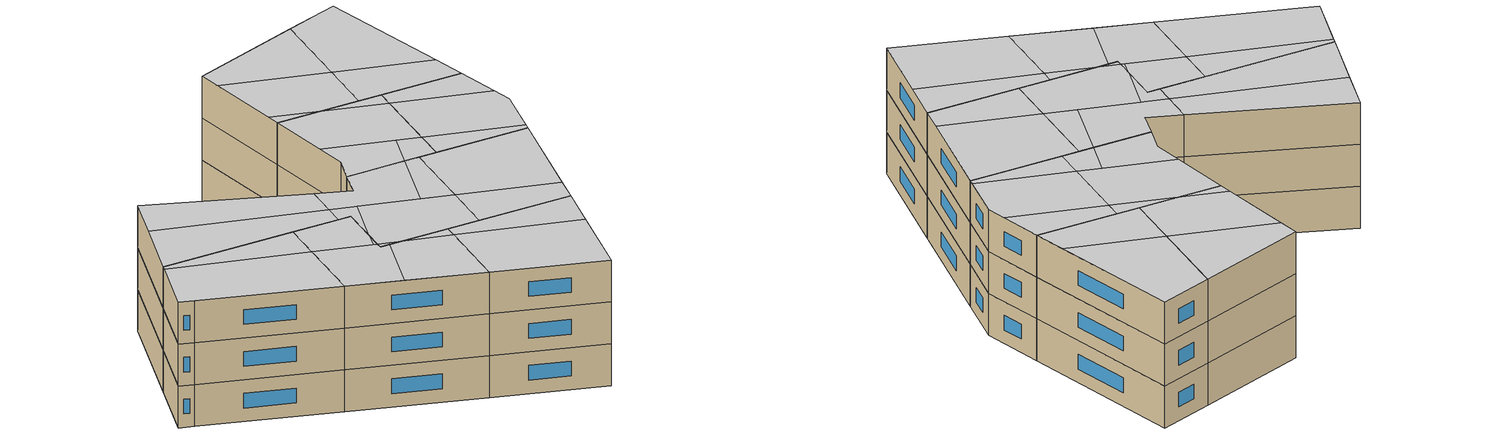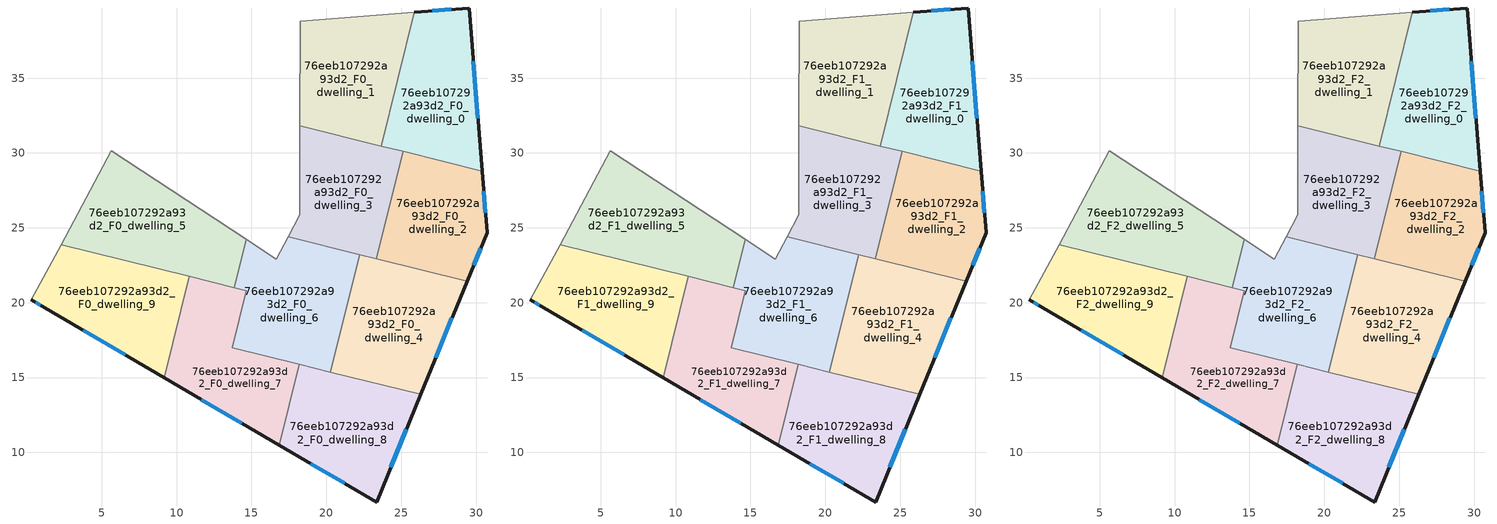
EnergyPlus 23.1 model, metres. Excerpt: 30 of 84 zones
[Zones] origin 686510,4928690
76eeb107292a93d2_F0_dwelling_0
 floor ground (EU_floor_Construction): 29.54,39.68 30.41,28.79 23.65,30.46 25.86,39.39 z0
 wall outside (EU_wall_Construction): 30.41,28.79 29.54,39.68 25.86,39.39 z0:3
 wall to 76eeb107292a93d2_F0_dwelling_1 (EU_wall_Construction): 25.86,39.39 23.65,30.46 z0:3
 wall to 76eeb107292a93d2_F0_dwelling_2 (EU_wall_Construction): 25.12,30.1 30.41,28.79 z0:3
 wall to 76eeb107292a93d2_F0_dwelling_3 (EU_wall_Construction): 23.65,30.46 25.12,30.1 z0:3
 window (EU_Window_Construction): 28.35,39.59 27.06,39.49 / 30.13,32.33 29.82,36.14 z0.98:2.02
76eeb107292a93d2_F0_dwelling_1
 floor ground (EU_floor_Construction): 25.86,39.39 23.65,30.46 18.24,31.8 18.26,38.79 z0
 wall adiabatic (EU_wall_Construction): 25.86,39.39 18.26,38.79 18.24,31.8 z0:3
 wall to 76eeb107292a93d2_F0_dwelling_3 (EU_wall_Construction): 18.24,31.8 23.65,30.46 z0:3
76eeb107292a93d2_F0_dwelling_2
 floor ground (EU_floor_Construction): 30.41,28.79 30.73,24.68 29.4,21.44 23.35,22.94 25.12,30.1 z0
 wall outside (EU_wall_Construction): 29.4,21.44 30.73,24.68 30.41,28.79 z0:3
 wall to 76eeb107292a93d2_F0_dwelling_3 (EU_wall_Construction): 25.12,30.1 23.35,22.94 z0:3
 wall to 76eeb107292a93d2_F0_dwelling_4 (EU_wall_Construction): 23.35,22.94 29.4,21.44 z0:3
 window (EU_Window_Construction): 30.63,26.02 30.51,27.46 / 29.83,22.49 30.3,23.63 z0.98:2.02
76eeb107292a93d2_F0_dwelling_3
 floor ground (EU_floor_Construction): 25.12,30.1 23.35,22.94 17.44,24.4 18.22,25.88 18.24,31.8 z0
 wall adiabatic (EU_wall_Construction): 18.24,31.8 18.22,25.88 17.44,24.4 z0:3
 wall to 76eeb107292a93d2_F0_dwelling_6 (EU_wall_Construction): 17.44,24.4 22.22,23.22 z0:3
 wall to 76eeb107292a93d2_F0_dwelling_4 (EU_wall_Construction): 22.22,23.22 23.35,22.94 z0:3
76eeb107292a93d2_F0_dwelling_4
 floor ground (EU_floor_Construction): 29.4,21.44 26.3,13.87 20.27,15.36 22.22,23.22 z0
 wall outside (EU_wall_Construction): 26.3,13.87 29.4,21.44 z0:3
 wall to 76eeb107292a93d2_F0_dwelling_6 (EU_wall_Construction): 22.22,23.22 20.27,15.36 z0:3
 wall to 76eeb107292a93d2_F0_dwelling_8 (EU_wall_Construction): 20.27,15.36 26.3,13.87 z0:3
 window (EU_Window_Construction): 27.31,16.33 28.39,18.98 z0.98:2.02
76eeb107292a93d2_F0_dwelling_5
 floor ground (EU_floor_Construction): 14.64,24.24 13.84,21.01 2.28,23.87 5.64,30.14 z0
 wall adiabatic (EU_wall_Construction): 14.64,24.24 5.64,30.14 2.28,23.87 z0:3
 wall to 76eeb107292a93d2_F0_dwelling_6 (EU_wall_Construction): 13.84,21.01 14.64,24.24 z0:3
 wall to 76eeb107292a93d2_F0_dwelling_9 (EU_wall_Construction): 2.28,23.87 10.83,21.75 z0:3
 wall to 76eeb107292a93d2_F0_dwelling_7 (EU_wall_Construction): 10.83,21.75 13.84,21.01 z0:3
76eeb107292a93d2_F0_dwelling_6
 floor ground (EU_floor_Construction): 22.22,23.22 20.27,15.36 13.71,16.99 14.66,20.8 13.84,21.01 14.64,24.24 16.66,22.92 17.44,24.4 z0
 wall to 76eeb107292a93d2_F0_dwelling_7 (EU_wall_Construction): 13.84,21.01 14.66,20.8 13.71,16.99 18.18,15.88 z0:3
 wall adiabatic (EU_wall_Construction): 17.44,24.4 16.66,22.92 14.64,24.24 z0:3
 wall to 76eeb107292a93d2_F0_dwelling_8 (EU_wall_Construction): 18.18,15.88 20.27,15.36 z0:3
76eeb107292a93d2_F0_dwelling_7
 floor ground (EU_floor_Construction): 14.66,20.8 13.71,16.99 18.18,15.88 16.85,10.49 9.16,14.99 10.83,21.75 z0
 wall outside (EU_wall_Construction): 9.16,14.99 16.85,10.49 z0:3
 wall to 76eeb107292a93d2_F0_dwelling_8 (EU_wall_Construction): 16.85,10.49 18.18,15.88 z0:3
 wall to 76eeb107292a93d2_F0_dwelling_9 (EU_wall_Construction): 10.83,21.75 9.16,14.99 z0:3
 window (EU_Window_Construction): 11.66,13.53 14.35,11.96 z0.98:2.02
76eeb107292a93d2_F0_dwelling_8
 floor ground (EU_floor_Construction): 26.3,13.87 23.35,6.69 16.85,10.49 18.18,15.88 z0
 wall outside (EU_wall_Construction): 16.85,10.49 23.35,6.69 26.3,13.87 z0:3
 window (EU_Window_Construction): 18.96,9.25 21.24,7.92 / 24.31,9.02 25.34,11.53 z0.98:2.02
76eeb107292a93d2_F0_dwelling_9
 floor ground (EU_floor_Construction): 10.83,21.75 9.16,14.99 1.17,19.67 0.3,20.19 2.28,23.87 z0
 wall outside (EU_wall_Construction): 0.3,20.19 1.17,19.67 9.16,14.99 z0:3
 wall adiabatic (EU_wall_Construction): 2.28,23.87 0.3,20.19 z0:3
 window (EU_Window_Construction): 3.77,18.15 6.56,16.51 / 0.59,20.02 0.89,19.84 z0.98:2.02
76eeb107292a93d2_F1_dwelling_0
 floor to 76eeb107292a93d2_F0_dwelling_0 (EU_floor_Construction): 29.54,39.68 30.41,28.79 23.65,30.46 25.86,39.39 z3
 wall outside (EU_wall_Construction): 30.41,28.79 29.54,39.68 25.86,39.39 z3:6
 wall to 76eeb107292a93d2_F1_dwelling_1 (EU_wall_Construction): 25.86,39.39 23.65,30.46 z3:6
 wall to 76eeb107292a93d2_F1_dwelling_2 (EU_wall_Construction): 25.12,30.1 30.41,28.79 z3:6
 wall to 76eeb107292a93d2_F1_dwelling_3 (EU_wall_Construction): 23.65,30.46 25.12,30.1 z3:6
 window (EU_Window_Construction): 28.35,39.59 27.06,39.49 / 30.13,32.33 29.82,36.14 z3.98:5.02
76eeb107292a93d2_F1_dwelling_1
 floor to 76eeb107292a93d2_F0_dwelling_1 (EU_floor_Construction): 25.86,39.39 23.65,30.46 18.24,31.8 18.26,38.79 z3
 wall adiabatic (EU_wall_Construction): 25.86,39.39 18.26,38.79 18.24,31.8 z3:6
 wall to 76eeb107292a93d2_F1_dwelling_3 (EU_wall_Construction): 18.24,31.8 23.65,30.46 z3:6
76eeb107292a93d2_F1_dwelling_2
 floor to 76eeb107292a93d2_F0_dwelling_2 (EU_floor_Construction): 30.41,28.79 30.73,24.68 29.4,21.44 23.35,22.94 25.12,30.1 z3
 wall outside (EU_wall_Construction): 29.4,21.44 30.73,24.68 30.41,28.79 z3:6
 wall to 76eeb107292a93d2_F1_dwelling_3 (EU_wall_Construction): 25.12,30.1 23.35,22.94 z3:6
 wall to 76eeb107292a93d2_F1_dwelling_4 (EU_wall_Construction): 23.35,22.94 29.4,21.44 z3:6
 window (EU_Window_Construction): 30.63,26.02 30.51,27.46 / 29.83,22.49 30.3,23.63 z3.98:5.02
76eeb107292a93d2_F1_dwelling_3
 floor to 76eeb107292a93d2_F0_dwelling_3 (EU_floor_Construction): 25.12,30.1 23.35,22.94 17.44,24.4 18.22,25.88 18.24,31.8 z3
 wall adiabatic (EU_wall_Construction): 18.24,31.8 18.22,25.88 17.44,24.4 z3:6
 wall to 76eeb107292a93d2_F1_dwelling_6 (EU_wall_Construction): 17.44,24.4 22.22,23.22 z3:6
 wall to 76eeb107292a93d2_F1_dwelling_4 (EU_wall_Construction): 22.22,23.22 23.35,22.94 z3:6
76eeb107292a93d2_F1_dwelling_4
 floor to 76eeb107292a93d2_F0_dwelling_4 (EU_floor_Construction): 29.4,21.44 26.3,13.87 20.27,15.36 22.22,23.22 z3
 wall outside (EU_wall_Construction): 26.3,13.87 29.4,21.44 z3:6
 wall to 76eeb107292a93d2_F1_dwelling_6 (EU_wall_Construction): 22.22,23.22 20.27,15.36 z3:6
 wall to 76eeb107292a93d2_F1_dwelling_8 (EU_wall_Construction): 20.27,15.36 26.3,13.87 z3:6
 window (EU_Window_Construction): 27.31,16.33 28.39,18.98 z3.98:5.02
76eeb107292a93d2_F1_dwelling_5
 floor to 76eeb107292a93d2_F0_dwelling_5 (EU_floor_Construction): 14.64,24.24 13.84,21.01 2.28,23.87 5.64,30.14 z3
 wall adiabatic (EU_wall_Construction): 14.64,24.24 5.64,30.14 2.28,23.87 z3:6
 wall to 76eeb107292a93d2_F1_dwelling_6 (EU_wall_Construction): 13.84,21.01 14.64,24.24 z3:6
 wall to 76eeb107292a93d2_F1_dwelling_9 (EU_wall_Construction): 2.28,23.87 10.83,21.75 z3:6
 wall to 76eeb107292a93d2_F1_dwelling_7 (EU_wall_Construction): 10.83,21.75 13.84,21.01 z3:6
76eeb107292a93d2_F1_dwelling_6
 floor to 76eeb107292a93d2_F0_dwelling_6 (EU_floor_Construction): 22.22,23.22 20.27,15.36 13.71,16.99 14.66,20.8 13.84,21.01 14.64,24.24 16.66,22.92 17.44,24.4 z3
 wall to 76eeb107292a93d2_F1_dwelling_7 (EU_wall_Construction): 13.84,21.01 14.66,20.8 13.71,16.99 18.18,15.88 z3:6
 wall adiabatic (EU_wall_Construction): 17.44,24.4 16.66,22.92 14.64,24.24 z3:6
 wall to 76eeb107292a93d2_F1_dwelling_8 (EU_wall_Construction): 18.18,15.88 20.27,15.36 z3:6
76eeb107292a93d2_F1_dwelling_7
 floor to 76eeb107292a93d2_F0_dwelling_7 (EU_floor_Construction): 14.66,20.8 13.71,16.99 18.18,15.88 16.85,10.49 9.16,14.99 10.83,21.75 z3
 wall outside (EU_wall_Construction): 9.16,14.99 16.85,10.49 z3:6
 wall to 76eeb107292a93d2_F1_dwelling_8 (EU_wall_Construction): 16.85,10.49 18.18,15.88 z3:6
 wall to 76eeb107292a93d2_F1_dwelling_9 (EU_wall_Construction): 10.83,21.75 9.16,14.99 z3:6
 window (EU_Window_Construction): 11.66,13.53 14.35,11.96 z3.98:5.02
76eeb107292a93d2_F1_dwelling_8
 floor to 76eeb107292a93d2_F0_dwelling_8 (EU_floor_Construction): 26.3,13.87 23.35,6.69 16.85,10.49 18.18,15.88 z3
 wall outside (EU_wall_Construction): 16.85,10.49 23.35,6.69 26.3,13.87 z3:6
 window (EU_Window_Construction): 18.96,9.25 21.24,7.92 / 24.31,9.02 25.34,11.53 z3.98:5.02
76eeb107292a93d2_F1_dwelling_9
 floor to 76eeb107292a93d2_F0_dwelling_9 (EU_floor_Construction): 10.83,21.75 9.16,14.99 1.17,19.67 0.3,20.19 2.28,23.87 z3
 wall outside (EU_wall_Construction): 0.3,20.19 1.17,19.67 9.16,14.99 z3:6
 wall adiabatic (EU_wall_Construction): 2.28,23.87 0.3,20.19 z3:6
 window (EU_Window_Construction): 3.77,18.15 6.56,16.51 / 0.59,20.02 0.89,19.84 z3.98:5.02
76eeb107292a93d2_F2_dwelling_0
 floor to 76eeb107292a93d2_F1_dwelling_0 (EU_floor_Construction): 29.54,39.68 30.41,28.79 23.65,30.46 25.86,39.39 z6
 wall outside (EU_wall_Construction): 30.41,28.79 29.54,39.68 25.86,39.39 z6:9
 wall to 76eeb107292a93d2_F2_dwelling_1 (EU_wall_Construction): 25.86,39.39 23.65,30.46 z6:9
 wall to 76eeb107292a93d2_F2_dwelling_2 (EU_wall_Construction): 25.12,30.1 30.41,28.79 z6:9
 wall to 76eeb107292a93d2_F2_dwelling_3 (EU_wall_Construction): 23.65,30.46 25.12,30.1 z6:9
 window (EU_Window_Construction): 28.35,39.59 27.06,39.49 / 30.13,32.33 29.82,36.14 z6.98:8.02
 ceiling to 76eeb107292a93d2_F3_dwelling_0 (EU_floor_Construction): 30.23,30.96 29.54,39.68 25.86,39.39 24.53,34.02 z9
 ceiling to 76eeb107292a93d2_F3_dwelling_1 (EU_floor_Construction): 30.41,28.79 30.23,30.96 24.53,34.02 23.65,30.46 z9
76eeb107292a93d2_F2_dwelling_1
 floor to 76eeb107292a93d2_F1_dwelling_1 (EU_floor_Construction): 25.86,39.39 23.65,30.46 18.24,31.8 18.26,38.79 z6
 wall adiabatic (EU_wall_Construction): 25.86,39.39 18.26,38.79 18.24,31.8 z6:9
 wall to 76eeb107292a93d2_F2_dwelling_3 (EU_wall_Construction): 18.24,31.8 23.65,30.46 z6:9
 ceiling to 76eeb107292a93d2_F3_dwelling_1 (EU_floor_Construction): 23.65,30.46 24.53,34.02 18.26,37.38 18.24,32.63 21.11,31.09 z9
 ceiling to 76eeb107292a93d2_F3_dwelling_0 (EU_floor_Construction): 24.53,34.02 25.86,39.39 18.26,38.79 18.26,37.38 z9
 ceiling adiabatic (EU_roof_Construction): 21.11,31.09 18.24,32.63 18.24,31.8 z9
76eeb107292a93d2_F2_dwelling_2
 floor to 76eeb107292a93d2_F1_dwelling_2 (EU_floor_Construction): 30.41,28.79 30.73,24.68 29.4,21.44 23.35,22.94 25.12,30.1 z6
 wall outside (EU_wall_Construction): 29.4,21.44 30.73,24.68 30.41,28.79 z6:9
 wall to 76eeb107292a93d2_F2_dwelling_3 (EU_wall_Construction): 25.12,30.1 23.35,22.94 z6:9
 wall to 76eeb107292a93d2_F2_dwelling_4 (EU_wall_Construction): 23.35,22.94 29.4,21.44 z6:9
 window (EU_Window_Construction): 30.63,26.02 30.51,27.46 / 29.83,22.49 30.3,23.63 z6.98:8.02
 ceiling adiabatic (EU_roof_Construction): 29.53,21.76 30.73,24.68 30.63,25.99 24.87,29.08 23.82,24.83 z9
 ceiling to 76eeb107292a93d2_F3_dwelling_3 (EU_floor_Construction): 29.4,21.44 29.53,21.76 23.82,24.83 23.35,22.94 z9
 ceiling to 76eeb107292a93d2_F3_dwelling_1 (EU_floor_Construction): 30.63,25.99 30.41,28.79 25.12,30.1 24.87,29.08 z9
76eeb107292a93d2_F2_dwelling_3
 floor to 76eeb107292a93d2_F1_dwelling_3 (EU_floor_Construction): 25.12,30.1 23.35,22.94 17.44,24.4 18.22,25.88 18.24,31.8 z6
 wall adiabatic (EU_wall_Construction): 18.24,31.8 18.22,25.88 17.44,24.4 z6:9
 wall to 76eeb107292a93d2_F2_dwelling_6 (EU_wall_Construction): 17.44,24.4 22.22,23.22 z6:9
 wall to 76eeb107292a93d2_F2_dwelling_4 (EU_wall_Construction): 22.22,23.22 23.35,22.94 z6:9
 ceiling to 76eeb107292a93d2_F3_dwelling_4 (EU_floor_Construction): 21.25,23.46 22.4,25.59 18.22,27.83 18.22,25.88 17.44,24.4 z9
 ceiling to 76eeb107292a93d2_F3_dwelling_3 (EU_floor_Construction): 23.35,22.94 23.82,24.83 22.4,25.59 21.25,23.46 z9
 ceiling to 76eeb107292a93d2_F3_dwelling_1 (EU_floor_Construction): 24.87,29.08 25.12,30.1 21.11,31.09 z9
 ceiling to 76eeb107292a93d2_F3_dwelling_2 (EU_floor_Construction): 23.82,24.83 24.87,29.08 21.11,31.09 18.24,31.8 18.22,27.83 z9
76eeb107292a93d2_F2_dwelling_4
 floor to 76eeb107292a93d2_F1_dwelling_4 (EU_floor_Construction): 29.4,21.44 26.3,13.87 20.27,15.36 22.22,23.22 z6
 wall outside (EU_wall_Construction): 26.3,13.87 29.4,21.44 z6:9
 wall to 76eeb107292a93d2_F2_dwelling_6 (EU_wall_Construction): 22.22,23.22 20.27,15.36 z6:9
 wall to 76eeb107292a93d2_F2_dwelling_8 (EU_wall_Construction): 20.27,15.36 26.3,13.87 z6:9
 window (EU_Window_Construction): 27.31,16.33 28.39,18.98 z6.98:8.02
 ceiling to 76eeb107292a93d2_F3_dwelling_3 (EU_floor_Construction): 26.92,15.39 29.4,21.44 22.22,23.22 21.06,18.53 z9
 ceiling to 76eeb107292a93d2_F3_dwelling_5 (EU_floor_Construction): 26.3,13.87 26.92,15.39 21.06,18.53 20.27,15.36 z9
76eeb107292a93d2_F2_dwelling_5
 floor to 76eeb107292a93d2_F1_dwelling_5 (EU_floor_Construction): 14.64,24.24 13.84,21.01 2.28,23.87 5.64,30.14 z6
 wall adiabatic (EU_wall_Construction): 14.64,24.24 5.64,30.14 2.28,23.87 z6:9
 wall to 76eeb107292a93d2_F2_dwelling_6 (EU_wall_Construction): 13.84,21.01 14.64,24.24 z6:9
 wall to 76eeb107292a93d2_F2_dwelling_9 (EU_wall_Construction): 2.28,23.87 10.83,21.75 z6:9
 wall to 76eeb107292a93d2_F2_dwelling_7 (EU_wall_Construction): 10.83,21.75 13.84,21.01 z6:9
 ceiling to 76eeb107292a93d2_F3_dwelling_6 (EU_floor_Construction): 13.84,21.01 14.15,22.24 4.25,27.54 2.28,23.87 z9
 ceiling to 76eeb107292a93d2_F3_dwelling_4 (EU_floor_Construction): 14.15,22.24 14.64,24.24 5.64,30.14 4.25,27.54 z9
76eeb107292a93d2_F2_dwelling_6
 floor to 76eeb107292a93d2_F1_dwelling_6 (EU_floor_Construction): 22.22,23.22 20.27,15.36 13.71,16.99 14.66,20.8 13.84,21.01 14.64,24.24 16.66,22.92 17.44,24.4 z6
 wall to 76eeb107292a93d2_F2_dwelling_7 (EU_wall_Construction): 13.84,21.01 14.66,20.8 13.71,16.99 18.18,15.88 z6:9
 wall adiabatic (EU_wall_Construction): 17.44,24.4 16.66,22.92 14.64,24.24 z6:9
 wall to 76eeb107292a93d2_F2_dwelling_8 (EU_wall_Construction): 18.18,15.88 20.27,15.36 z6:9
 ceiling to 76eeb107292a93d2_F3_dwelling_5 (EU_floor_Construction): 20.27,15.36 21.06,18.53 15.69,21.41 14.06,18.37 13.8,17.35 15.15,16.63 z9
 ceiling to 76eeb107292a93d2_F3_dwelling_8 (EU_floor_Construction): 14.34,16.83 14.44,17.01 13.81,17.35 13.71,16.99 z9
 ceiling to 76eeb107292a93d2_F3_dwelling_7 (EU_floor_Construction): 15.15,16.63 14.44,17.01 14.34,16.83 z9
 ceiling to 76eeb107292a93d2_F3_dwelling_4 (EU_floor_Construction): 19.16,19.55 21.25,23.46 17.44,24.4 16.66,22.92 14.64,24.24 14.15,22.24 z9
 ceiling to 76eeb107292a93d2_F3_dwelling_3 (EU_floor_Construction): 21.06,18.53 22.22,23.22 21.25,23.46 19.16,19.55 z9
 ceiling to 76eeb107292a93d2_F3_dwelling_6 (EU_floor_Construction): 14.06,18.37 15.69,21.41 14.15,22.24 13.84,21.01 14.66,20.8 z9
76eeb107292a93d2_F2_dwelling_7
 floor to 76eeb107292a93d2_F1_dwelling_7 (EU_floor_Construction): 14.66,20.8 13.71,16.99 18.18,15.88 16.85,10.49 9.16,14.99 10.83,21.75 z6
 wall outside (EU_wall_Construction): 9.16,14.99 16.85,10.49 z6:9
 wall to 76eeb107292a93d2_F2_dwelling_8 (EU_wall_Construction): 16.85,10.49 18.18,15.88 z6:9
 wall to 76eeb107292a93d2_F2_dwelling_9 (EU_wall_Construction): 10.83,21.75 9.16,14.99 z6:9
 window (EU_Window_Construction): 11.66,13.53 14.35,11.96 z6.98:8.02
 ceiling to 76eeb107292a93d2_F3_dwelling_7 (EU_floor_Construction): 16.85,10.49 17.99,15.11 15.15,16.63 14.34,16.83 12.36,13.12 z9
 ceiling to 76eeb107292a93d2_F3_dwelling_8 (EU_floor_Construction): 12.36,13.12 14.34,16.83 13.71,16.99 13.8,17.35 10.22,19.28 9.16,14.99 z9
 ceiling to 76eeb107292a93d2_F3_dwelling_5 (EU_floor_Construction): 17.99,15.11 18.18,15.88 15.15,16.63 z9; 13.8,17.35 14.06,18.37 13.58,17.47 z9
 ceiling to 76eeb107292a93d2_F3_dwelling_6 (EU_floor_Construction): 14.06,18.37 14.66,20.8 10.83,21.75 10.22,19.28 13.58,17.47 z9
76eeb107292a93d2_F2_dwelling_8
 floor to 76eeb107292a93d2_F1_dwelling_8 (EU_floor_Construction): 26.3,13.87 23.35,6.69 16.85,10.49 18.18,15.88 z6
 wall outside (EU_wall_Construction): 16.85,10.49 23.35,6.69 26.3,13.87 z6:9
 window (EU_Window_Construction): 18.96,9.25 21.24,7.92 / 24.31,9.02 25.34,11.53 z6.98:8.02
 ceiling to 76eeb107292a93d2_F3_dwelling_7 (EU_floor_Construction): 23.35,6.69 25.22,11.23 17.99,15.11 16.85,10.49 z9
 ceiling to 76eeb107292a93d2_F3_dwelling_5 (EU_floor_Construction): 25.22,11.23 26.3,13.87 18.18,15.88 17.99,15.11 z9
76eeb107292a93d2_F2_dwelling_9
 floor to 76eeb107292a93d2_F1_dwelling_9 (EU_floor_Construction): 10.83,21.75 9.16,14.99 1.17,19.67 0.3,20.19 2.28,23.87 z6
 wall outside (EU_wall_Construction): 0.3,20.19 1.17,19.67 9.16,14.99 z6:9
 wall adiabatic (EU_wall_Construction): 2.28,23.87 0.3,20.19 z6:9
 window (EU_Window_Construction): 3.77,18.15 6.56,16.51 / 0.59,20.02 0.89,19.84 z6.98:8.02
 ceiling to 76eeb107292a93d2_F3_dwelling_8 (EU_floor_Construction): 9.16,14.99 10.22,19.28 2.14,23.61 0.3,20.19 1.17,19.67 z9
 ceiling to 76eeb107292a93d2_F3_dwelling_6 (EU_floor_Construction): 10.22,19.28 10.83,21.75 2.28,23.87 2.14,23.61 z9
[Building]
EU S2 Campaign: North Axis=0; Terrain=City; Solar Distribution=FullExterior
[Site:Location]
Bologna: Latitude=44.5; Longitude=11.25; Time Zone=1; Elevation=37
[SizingPeriod:WeatherFileDays]
AnnualSizingPeriod: Begin Month=1; Begin Day of Month=1; End Month=12; End Day of Month=31; Day of Week for Start Day=Monday; Use Weather File Daylight Saving Period=No; Use Weather File Rain and Snow Indicators=No
[MATERIAL]
EU_InternalMass_Material: Roughness=MediumRough; Thickness=0.1; Conductivity=1; Density=1800; Specific Heat=900; Thermal Absorptance=0.9; Solar Absorptance=0.7; Visible Absorptance=0.7
[MATERIAL:NOMASS] Roughness=MediumRough; Thermal Absorptance=0.9; Solar Absorptance=0.7; Visible Absorptance=0.7
Name | Thermal Resistance
EU_wall_NoMass | 0.905828
EU_roof_NoMass | 0.37593
EU_floor_NoMass | 0.67114
[WINDOWMATERIAL:SIMPLEGLAZINGSYSTEM]
EU_Window_SimpleGlazing: UFactor=4.52486; Solar Heat Gain Coefficient=0.85; Visible Transmittance=0.85
[CONSTRUCTION]
EU_wall_Construction: EU_wall_NoMass
EU_roof_Construction: EU_roof_NoMass
EU_floor_Construction: EU_floor_NoMass
EU_Window_Construction: EU_Window_SimpleGlazing
EU_InternalMass_Construction: EU_InternalMass_Material
[ZONE] Type=1; Multiplier=1; Ceiling Height=autocalculate; Floor Area=autocalculate; Part of Total Floor Area=Yes
Name | Volume
76eeb107292a93d2_F0_dwelling_0; 76eeb107292a93d2_F1_dwelling_0; 76eeb107292a93d2_F2_dwelling_0 | 156.494
76eeb107292a93d2_F0_dwelling_1; 76eeb107292a93d2_F1_dwelling_1; 76eeb107292a93d2_F2_dwelling_1 | 156.492
76eeb107292a93d2_F0_dwelling_2; 76eeb107292a93d2_F1_dwelling_2; 76eeb107292a93d2_F2_dwelling_2 | 139.04
76eeb107292a93d2_F0_dwelling_3; 76eeb107292a93d2_F1_dwelling_3; 76eeb107292a93d2_F2_dwelling_3 | 139.063
76eeb107292a93d2_F0_dwelling_4; 76eeb107292a93d2_F1_dwelling_4; 76eeb107292a93d2_F2_dwelling_4 | 165.219
76eeb107292a93d2_F0_dwelling_5; 76eeb107292a93d2_F1_dwelling_5; 76eeb107292a93d2_F2_dwelling_5 | 173.966
76eeb107292a93d2_F0_dwelling_6; 76eeb107292a93d2_F1_dwelling_6; 76eeb107292a93d2_F2_dwelling_6 | 165.215
76eeb107292a93d2_F0_dwelling_7; 76eeb107292a93d2_F1_dwelling_7; 76eeb107292a93d2_F2_dwelling_7 | 156.5
76eeb107292a93d2_F0_dwelling_8; 76eeb107292a93d2_F1_dwelling_8; 76eeb107292a93d2_F2_dwelling_8 | 156.497
76eeb107292a93d2_F0_dwelling_9; 76eeb107292a93d2_F1_dwelling_9; 76eeb107292a93d2_F2_dwelling_9 | 156.482
[INTERNALMASS] Construction=EU_InternalMass_Construction
Name | Zone or ZoneList | Surface Area
76eeb107292a93d2_F0_dwelling_0_EU_InternalMass | 76eeb107292a93d2_F0_dwelling_0 | 52.1651
76eeb107292a93d2_F0_dwelling_1_EU_InternalMass | 76eeb107292a93d2_F0_dwelling_1 | 52.165
76eeb107292a93d2_F0_dwelling_2_EU_InternalMass | 76eeb107292a93d2_F0_dwelling_2 | 46.3468
76eeb107292a93d2_F0_dwelling_3_EU_InternalMass | 76eeb107292a93d2_F0_dwelling_3 | 46.3551
76eeb107292a93d2_F0_dwelling_4_EU_InternalMass | 76eeb107292a93d2_F0_dwelling_4 | 55.073
76eeb107292a93d2_F0_dwelling_5_EU_InternalMass | 76eeb107292a93d2_F0_dwelling_5 | 57.9851
76eeb107292a93d2_F0_dwelling_6_EU_InternalMass | 76eeb107292a93d2_F0_dwelling_6 | 55.0718
76eeb107292a93d2_F0_dwelling_7_EU_InternalMass | 76eeb107292a93d2_F0_dwelling_7 | 52.1673
76eeb107292a93d2_F0_dwelling_8_EU_InternalMass | 76eeb107292a93d2_F0_dwelling_8 | 52.1657
76eeb107292a93d2_F0_dwelling_9_EU_InternalMass | 76eeb107292a93d2_F0_dwelling_9 | 52.1594
76eeb107292a93d2_F1_dwelling_0_EU_InternalMass | 76eeb107292a93d2_F1_dwelling_0 | 52.1651
76eeb107292a93d2_F1_dwelling_1_EU_InternalMass | 76eeb107292a93d2_F1_dwelling_1 | 52.165
76eeb107292a93d2_F1_dwelling_2_EU_InternalMass | 76eeb107292a93d2_F1_dwelling_2 | 46.3468
76eeb107292a93d2_F1_dwelling_3_EU_InternalMass | 76eeb107292a93d2_F1_dwelling_3 | 46.3551
76eeb107292a93d2_F1_dwelling_4_EU_InternalMass | 76eeb107292a93d2_F1_dwelling_4 | 55.073
76eeb107292a93d2_F1_dwelling_5_EU_InternalMass | 76eeb107292a93d2_F1_dwelling_5 | 57.9851
76eeb107292a93d2_F1_dwelling_6_EU_InternalMass | 76eeb107292a93d2_F1_dwelling_6 | 55.0718
76eeb107292a93d2_F1_dwelling_7_EU_InternalMass | 76eeb107292a93d2_F1_dwelling_7 | 52.1673
76eeb107292a93d2_F1_dwelling_8_EU_InternalMass | 76eeb107292a93d2_F1_dwelling_8 | 52.1657
76eeb107292a93d2_F1_dwelling_9_EU_InternalMass | 76eeb107292a93d2_F1_dwelling_9 | 52.1594
76eeb107292a93d2_F2_dwelling_0_EU_InternalMass | 76eeb107292a93d2_F2_dwelling_0 | 52.1651
76eeb107292a93d2_F2_dwelling_1_EU_InternalMass | 76eeb107292a93d2_F2_dwelling_1 | 52.165
76eeb107292a93d2_F2_dwelling_2_EU_InternalMass | 76eeb107292a93d2_F2_dwelling_2 | 46.3468
76eeb107292a93d2_F2_dwelling_3_EU_InternalMass | 76eeb107292a93d2_F2_dwelling_3 | 46.3551
76eeb107292a93d2_F2_dwelling_4_EU_InternalMass | 76eeb107292a93d2_F2_dwelling_4 | 55.073
76eeb107292a93d2_F2_dwelling_5_EU_InternalMass | 76eeb107292a93d2_F2_dwelling_5 | 57.9851
76eeb107292a93d2_F2_dwelling_6_EU_InternalMass | 76eeb107292a93d2_F2_dwelling_6 | 55.0718
76eeb107292a93d2_F2_dwelling_7_EU_InternalMass | 76eeb107292a93d2_F2_dwelling_7 | 52.1673
76eeb107292a93d2_F2_dwelling_8_EU_InternalMass | 76eeb107292a93d2_F2_dwelling_8 | 52.1657
76eeb107292a93d2_F2_dwelling_9_EU_InternalMass | 76eeb107292a93d2_F2_dwelling_9 | 52.1594
[OTHEREQUIPMENT] Fuel Type=Electricity; Design Level Calculation Method=Watts/Area; Power per Zone Floor Area=1; Fraction Latent=0; Fraction Radiant=0; Fraction Lost=0; Carbon Dioxide Generation Rate=0; EndUse Subcategory=EU_Step8_InternalGains
Name | Zone or ZoneList or Space or SpaceList | Schedule
EU_Step8_InternalGain_76eeb107292a93d2_F0_dwelling_0_f000 | 76eeb107292a93d2_F0_dwelling_0 | EU_Step8_GainSchedule_76eeb107292a93d2_F0_dwelling_0_f000
EU_Step8_InternalGain_76eeb107292a93d2_F0_dwelling_1_f000 | 76eeb107292a93d2_F0_dwelling_1 | EU_Step8_GainSchedule_76eeb107292a93d2_F0_dwelling_1_f000
EU_Step8_InternalGain_76eeb107292a93d2_F0_dwelling_2_f000 | 76eeb107292a93d2_F0_dwelling_2 | EU_Step8_GainSchedule_76eeb107292a93d2_F0_dwelling_2_f000
EU_Step8_InternalGain_76eeb107292a93d2_F0_dwelling_3_f000 | 76eeb107292a93d2_F0_dwelling_3 | EU_Step8_GainSchedule_76eeb107292a93d2_F0_dwelling_3_f000
EU_Step8_InternalGain_76eeb107292a93d2_F0_dwelling_4_f000 | 76eeb107292a93d2_F0_dwelling_4 | EU_Step8_GainSchedule_76eeb107292a93d2_F0_dwelling_4_f000
EU_Step8_InternalGain_76eeb107292a93d2_F0_dwelling_5_f000 | 76eeb107292a93d2_F0_dwelling_5 | EU_Step8_GainSchedule_76eeb107292a93d2_F0_dwelling_5_f000
EU_Step8_InternalGain_76eeb107292a93d2_F0_dwelling_6_f000 | 76eeb107292a93d2_F0_dwelling_6 | EU_Step8_GainSchedule_76eeb107292a93d2_F0_dwelling_6_f000
EU_Step8_InternalGain_76eeb107292a93d2_F0_dwelling_7_f000 | 76eeb107292a93d2_F0_dwelling_7 | EU_Step8_GainSchedule_76eeb107292a93d2_F0_dwelling_7_f000
EU_Step8_InternalGain_76eeb107292a93d2_F0_dwelling_8_f000 | 76eeb107292a93d2_F0_dwelling_8 | EU_Step8_GainSchedule_76eeb107292a93d2_F0_dwelling_8_f000
EU_Step8_InternalGain_76eeb107292a93d2_F0_dwelling_9_f000 | 76eeb107292a93d2_F0_dwelling_9 | EU_Step8_GainSchedule_76eeb107292a93d2_F0_dwelling_9_f000
EU_Step8_InternalGain_76eeb107292a93d2_F1_dwelling_0_f000 | 76eeb107292a93d2_F1_dwelling_0 | EU_Step8_GainSchedule_76eeb107292a93d2_F1_dwelling_0_f000
EU_Step8_InternalGain_76eeb107292a93d2_F1_dwelling_1_f000 | 76eeb107292a93d2_F1_dwelling_1 | EU_Step8_GainSchedule_76eeb107292a93d2_F1_dwelling_1_f000
EU_Step8_InternalGain_76eeb107292a93d2_F1_dwelling_2_f000 | 76eeb107292a93d2_F1_dwelling_2 | EU_Step8_GainSchedule_76eeb107292a93d2_F1_dwelling_2_f000
EU_Step8_InternalGain_76eeb107292a93d2_F1_dwelling_3_f000 | 76eeb107292a93d2_F1_dwelling_3 | EU_Step8_GainSchedule_76eeb107292a93d2_F1_dwelling_3_f000
EU_Step8_InternalGain_76eeb107292a93d2_F1_dwelling_4_f000 | 76eeb107292a93d2_F1_dwelling_4 | EU_Step8_GainSchedule_76eeb107292a93d2_F1_dwelling_4_f000
EU_Step8_InternalGain_76eeb107292a93d2_F1_dwelling_5_f000 | 76eeb107292a93d2_F1_dwelling_5 | EU_Step8_GainSchedule_76eeb107292a93d2_F1_dwelling_5_f000
EU_Step8_InternalGain_76eeb107292a93d2_F1_dwelling_6_f000 | 76eeb107292a93d2_F1_dwelling_6 | EU_Step8_GainSchedule_76eeb107292a93d2_F1_dwelling_6_f000
EU_Step8_InternalGain_76eeb107292a93d2_F1_dwelling_7_f000 | 76eeb107292a93d2_F1_dwelling_7 | EU_Step8_GainSchedule_76eeb107292a93d2_F1_dwelling_7_f000
EU_Step8_InternalGain_76eeb107292a93d2_F1_dwelling_8_f000 | 76eeb107292a93d2_F1_dwelling_8 | EU_Step8_GainSchedule_76eeb107292a93d2_F1_dwelling_8_f000
EU_Step8_InternalGain_76eeb107292a93d2_F1_dwelling_9_f000 | 76eeb107292a93d2_F1_dwelling_9 | EU_Step8_GainSchedule_76eeb107292a93d2_F1_dwelling_9_f000
EU_Step8_InternalGain_76eeb107292a93d2_F2_dwelling_0_f000 | 76eeb107292a93d2_F2_dwelling_0 | EU_Step8_GainSchedule_76eeb107292a93d2_F2_dwelling_0_f000
EU_Step8_InternalGain_76eeb107292a93d2_F2_dwelling_1_f000 | 76eeb107292a93d2_F2_dwelling_1 | EU_Step8_GainSchedule_76eeb107292a93d2_F2_dwelling_1_f000
EU_Step8_InternalGain_76eeb107292a93d2_F2_dwelling_2_f000 | 76eeb107292a93d2_F2_dwelling_2 | EU_Step8_GainSchedule_76eeb107292a93d2_F2_dwelling_2_f000
EU_Step8_InternalGain_76eeb107292a93d2_F2_dwelling_3_f000 | 76eeb107292a93d2_F2_dwelling_3 | EU_Step8_GainSchedule_76eeb107292a93d2_F2_dwelling_3_f000
EU_Step8_InternalGain_76eeb107292a93d2_F2_dwelling_4_f000 | 76eeb107292a93d2_F2_dwelling_4 | EU_Step8_GainSchedule_76eeb107292a93d2_F2_dwelling_4_f000
EU_Step8_InternalGain_76eeb107292a93d2_F2_dwelling_5_f000 | 76eeb107292a93d2_F2_dwelling_5 | EU_Step8_GainSchedule_76eeb107292a93d2_F2_dwelling_5_f000
EU_Step8_InternalGain_76eeb107292a93d2_F2_dwelling_6_f000 | 76eeb107292a93d2_F2_dwelling_6 | EU_Step8_GainSchedule_76eeb107292a93d2_F2_dwelling_6_f000
EU_Step8_InternalGain_76eeb107292a93d2_F2_dwelling_7_f000 | 76eeb107292a93d2_F2_dwelling_7 | EU_Step8_GainSchedule_76eeb107292a93d2_F2_dwelling_7_f000
EU_Step8_InternalGain_76eeb107292a93d2_F2_dwelling_8_f000 | 76eeb107292a93d2_F2_dwelling_8 | EU_Step8_GainSchedule_76eeb107292a93d2_F2_dwelling_8_f000
EU_Step8_InternalGain_76eeb107292a93d2_F2_dwelling_9_f000 | 76eeb107292a93d2_F2_dwelling_9 | EU_Step8_GainSchedule_76eeb107292a93d2_F2_dwelling_9_f000
[ZONEVENTILATION:DESIGNFLOWRATE] Schedule=EU_AlwaysOn; Design Flow Rate Calculation Method=AirChanges/Hour; Air Changes per Hour=0.73129; Ventilation Type=Natural; Fan Pressure Rise=0; Fan Total Efficiency=1; Constant Term Coefficient=1; Temperature Term Coefficient=0; Velocity Term Coefficient=0; Velocity Squared Term Coefficient=0; Minimum Indoor Temperature=-100; Maximum Indoor Temperature=100; Delta Temperature=-100; Minimum Outdoor Temperature=-100; Maximum Outdoor Temperature=100; Maximum Wind Speed=40
Name | Zone or ZoneList or Space or SpaceList
EU_ConstantAir_76eeb107292a93d2_F0_dwelling_0 | 76eeb107292a93d2_F0_dwelling_0
EU_ConstantAir_76eeb107292a93d2_F0_dwelling_1 | 76eeb107292a93d2_F0_dwelling_1
EU_ConstantAir_76eeb107292a93d2_F0_dwelling_2 | 76eeb107292a93d2_F0_dwelling_2
EU_ConstantAir_76eeb107292a93d2_F0_dwelling_3 | 76eeb107292a93d2_F0_dwelling_3
EU_ConstantAir_76eeb107292a93d2_F0_dwelling_4 | 76eeb107292a93d2_F0_dwelling_4
EU_ConstantAir_76eeb107292a93d2_F0_dwelling_5 | 76eeb107292a93d2_F0_dwelling_5
EU_ConstantAir_76eeb107292a93d2_F0_dwelling_6 | 76eeb107292a93d2_F0_dwelling_6
EU_ConstantAir_76eeb107292a93d2_F0_dwelling_7 | 76eeb107292a93d2_F0_dwelling_7
EU_ConstantAir_76eeb107292a93d2_F0_dwelling_8 | 76eeb107292a93d2_F0_dwelling_8
EU_ConstantAir_76eeb107292a93d2_F0_dwelling_9 | 76eeb107292a93d2_F0_dwelling_9
EU_ConstantAir_76eeb107292a93d2_F1_dwelling_0 | 76eeb107292a93d2_F1_dwelling_0
EU_ConstantAir_76eeb107292a93d2_F1_dwelling_1 | 76eeb107292a93d2_F1_dwelling_1
EU_ConstantAir_76eeb107292a93d2_F1_dwelling_2 | 76eeb107292a93d2_F1_dwelling_2
EU_ConstantAir_76eeb107292a93d2_F1_dwelling_3 | 76eeb107292a93d2_F1_dwelling_3
EU_ConstantAir_76eeb107292a93d2_F1_dwelling_4 | 76eeb107292a93d2_F1_dwelling_4
EU_ConstantAir_76eeb107292a93d2_F1_dwelling_5 | 76eeb107292a93d2_F1_dwelling_5
EU_ConstantAir_76eeb107292a93d2_F1_dwelling_6 | 76eeb107292a93d2_F1_dwelling_6
EU_ConstantAir_76eeb107292a93d2_F1_dwelling_7 | 76eeb107292a93d2_F1_dwelling_7
EU_ConstantAir_76eeb107292a93d2_F1_dwelling_8 | 76eeb107292a93d2_F1_dwelling_8
EU_ConstantAir_76eeb107292a93d2_F1_dwelling_9 | 76eeb107292a93d2_F1_dwelling_9
EU_ConstantAir_76eeb107292a93d2_F2_dwelling_0 | 76eeb107292a93d2_F2_dwelling_0
EU_ConstantAir_76eeb107292a93d2_F2_dwelling_1 | 76eeb107292a93d2_F2_dwelling_1
EU_ConstantAir_76eeb107292a93d2_F2_dwelling_2 | 76eeb107292a93d2_F2_dwelling_2
EU_ConstantAir_76eeb107292a93d2_F2_dwelling_3 | 76eeb107292a93d2_F2_dwelling_3
EU_ConstantAir_76eeb107292a93d2_F2_dwelling_4 | 76eeb107292a93d2_F2_dwelling_4
EU_ConstantAir_76eeb107292a93d2_F2_dwelling_5 | 76eeb107292a93d2_F2_dwelling_5
EU_ConstantAir_76eeb107292a93d2_F2_dwelling_6 | 76eeb107292a93d2_F2_dwelling_6
EU_ConstantAir_76eeb107292a93d2_F2_dwelling_7 | 76eeb107292a93d2_F2_dwelling_7
EU_ConstantAir_76eeb107292a93d2_F2_dwelling_8 | 76eeb107292a93d2_F2_dwelling_8
EU_ConstantAir_76eeb107292a93d2_F2_dwelling_9 | 76eeb107292a93d2_F2_dwelling_9
[HVACTEMPLATE:THERMOSTAT] Constant Heating Setpoint=20; Constant Cooling Setpoint=50
EU_HeatOnly_76eeb107292a93d2_F0_dwelling_0; EU_HeatOnly_76eeb107292a93d2_F0_dwelling_1; EU_HeatOnly_76eeb107292a93d2_F0_dwelling_2; EU_HeatOnly_76eeb107292a93d2_F0_dwelling_3; EU_HeatOnly_76eeb107292a93d2_F0_dwelling_4; EU_HeatOnly_76eeb107292a93d2_F0_dwelling_5; EU_HeatOnly_76eeb107292a93d2_F0_dwelling_6; EU_HeatOnly_76eeb107292a93d2_F0_dwelling_7; EU_HeatOnly_76eeb107292a93d2_F0_dwelling_8; EU_HeatOnly_76eeb107292a93d2_F0_dwelling_9; EU_HeatOnly_76eeb107292a93d2_F1_dwelling_0; EU_HeatOnly_76eeb107292a93d2_F1_dwelling_1; EU_HeatOnly_76eeb107292a93d2_F1_dwelling_2; EU_HeatOnly_76eeb107292a93d2_F1_dwelling_3; EU_HeatOnly_76eeb107292a93d2_F1_dwelling_4; EU_HeatOnly_76eeb107292a93d2_F1_dwelling_5; EU_HeatOnly_76eeb107292a93d2_F1_dwelling_6; EU_HeatOnly_76eeb107292a93d2_F1_dwelling_7; EU_HeatOnly_76eeb107292a93d2_F1_dwelling_8; EU_HeatOnly_76eeb107292a93d2_F1_dwelling_9; EU_HeatOnly_76eeb107292a93d2_F2_dwelling_0; EU_HeatOnly_76eeb107292a93d2_F2_dwelling_1; EU_HeatOnly_76eeb107292a93d2_F2_dwelling_2; EU_HeatOnly_76eeb107292a93d2_F2_dwelling_3; EU_HeatOnly_76eeb107292a93d2_F2_dwelling_4; EU_HeatOnly_76eeb107292a93d2_F2_dwelling_5; EU_HeatOnly_76eeb107292a93d2_F2_dwelling_6; EU_HeatOnly_76eeb107292a93d2_F2_dwelling_7; EU_HeatOnly_76eeb107292a93d2_F2_dwelling_8; EU_HeatOnly_76eeb107292a93d2_F2_dwelling_9; EU_HeatOnly_76eeb107292a93d2_F3_dwelling_0; EU_HeatOnly_76eeb107292a93d2_F3_dwelling_1; EU_HeatOnly_76eeb107292a93d2_F3_dwelling_2; EU_HeatOnly_76eeb107292a93d2_F3_dwelling_3; EU_HeatOnly_76eeb107292a93d2_F3_dwelling_4; EU_HeatOnly_76eeb107292a93d2_F3_dwelling_5; EU_HeatOnly_76eeb107292a93d2_F3_dwelling_6; EU_HeatOnly_76eeb107292a93d2_F3_dwelling_7; EU_HeatOnly_76eeb107292a93d2_F3_dwelling_8; EU_HeatOnly_76eeb107292a93d2_F4_dwelling_0; EU_HeatOnly_76eeb107292a93d2_F4_dwelling_1; EU_HeatOnly_76eeb107292a93d2_F4_dwelling_2; EU_HeatOnly_76eeb107292a93d2_F4_dwelling_3; EU_HeatOnly_76eeb107292a93d2_F4_dwelling_4; EU_HeatOnly_76eeb107292a93d2_F4_dwelling_5; EU_HeatOnly_76eeb107292a93d2_F4_dwelling_6; EU_HeatOnly_76eeb107292a93d2_F4_dwelling_7; EU_HeatOnly_76eeb107292a93d2_F4_dwelling_8; EU_HeatOnly_76eeb107292a93d2_F5_dwelling_0; EU_HeatOnly_76eeb107292a93d2_F5_dwelling_1; EU_HeatOnly_76eeb107292a93d2_F5_dwelling_2; EU_HeatOnly_76eeb107292a93d2_F5_dwelling_3; EU_HeatOnly_76eeb107292a93d2_F5_dwelling_4; EU_HeatOnly_76eeb107292a93d2_F5_dwelling_5; EU_HeatOnly_76eeb107292a93d2_F5_dwelling_6; EU_HeatOnly_76eeb107292a93d2_F5_dwelling_7; EU_HeatOnly_76eeb107292a93d2_F5_dwelling_8; EU_HeatOnly_76eeb107292a93d2_F6_dwelling_0; EU_HeatOnly_76eeb107292a93d2_F6_dwelling_1; EU_HeatOnly_76eeb107292a93d2_F6_dwelling_2; EU_HeatOnly_76eeb107292a93d2_F6_dwelling_3; EU_HeatOnly_76eeb107292a93d2_F6_dwelling_4; EU_HeatOnly_76eeb107292a93d2_F6_dwelling_5; EU_HeatOnly_76eeb107292a93d2_F6_dwelling_6; EU_HeatOnly_76eeb107292a93d2_F6_dwelling_7; EU_HeatOnly_76eeb107292a93d2_F6_dwelling_8; EU_HeatOnly_76eeb107292a93d2_F7_dwelling_0; EU_HeatOnly_76eeb107292a93d2_F7_dwelling_1; EU_HeatOnly_76eeb107292a93d2_F7_dwelling_2; EU_HeatOnly_76eeb107292a93d2_F7_dwelling_3; EU_HeatOnly_76eeb107292a93d2_F7_dwelling_4; EU_HeatOnly_76eeb107292a93d2_F7_dwelling_5; EU_HeatOnly_76eeb107292a93d2_F7_dwelling_6; EU_HeatOnly_76eeb107292a93d2_F7_dwelling_7; EU_HeatOnly_76eeb107292a93d2_F7_dwelling_8; EU_HeatOnly_76eeb107292a93d2_F8_dwelling_0; EU_HeatOnly_76eeb107292a93d2_F8_dwelling_1; EU_HeatOnly_76eeb107292a93d2_F8_dwelling_2; EU_HeatOnly_76eeb107292a93d2_F8_dwelling_3; EU_HeatOnly_76eeb107292a93d2_F8_dwelling_4; EU_HeatOnly_76eeb107292a93d2_F8_dwelling_5; EU_HeatOnly_76eeb107292a93d2_F8_dwelling_6; EU_HeatOnly_76eeb107292a93d2_F8_dwelling_7; EU_HeatOnly_76eeb107292a93d2_F8_dwelling_8
[HVACTEMPLATE:ZONE:IDEALLOADSAIRSYSTEM] System Availability Schedule=EU_AlwaysOn; Maximum Heating Supply Air Temperature=50; Minimum Cooling Supply Air Temperature=13; Maximum Heating Supply Air Humidity Ratio=0.0156; Minimum Cooling Supply Air Humidity Ratio=0.0077; Heating Limit=NoLimit; Cooling Limit=NoLimit; Heating Availability Schedule=EU_AlwaysOn; Cooling Availability Schedule=EU_CoolingOff; Dehumidification Control Type=ConstantSensibleHeatRatio; Cooling Sensible Heat Ratio=0.7; Dehumidification Setpoint=60; Humidification Control Type=None; Humidification Setpoint=30; Outdoor Air Method=None; Outdoor Air Flow Rate per Person=0.00944; Outdoor Air Flow Rate per Zone Floor Area=0; Outdoor Air Flow Rate per Zone=0; Demand Controlled Ventilation Type=None; Outdoor Air Economizer Type=NoEconomizer; Heat Recovery Type=None; Sensible Heat Recovery Effectiveness=0.7; Latent Heat Recovery Effectiveness=0.65
Name | Template Thermostat
76eeb107292a93d2_F0_dwelling_0 | EU_HeatOnly_76eeb107292a93d2_F0_dwelling_0
76eeb107292a93d2_F0_dwelling_1 | EU_HeatOnly_76eeb107292a93d2_F0_dwelling_1
76eeb107292a93d2_F0_dwelling_2 | EU_HeatOnly_76eeb107292a93d2_F0_dwelling_2
76eeb107292a93d2_F0_dwelling_3 | EU_HeatOnly_76eeb107292a93d2_F0_dwelling_3
76eeb107292a93d2_F0_dwelling_4 | EU_HeatOnly_76eeb107292a93d2_F0_dwelling_4
76eeb107292a93d2_F0_dwelling_5 | EU_HeatOnly_76eeb107292a93d2_F0_dwelling_5
76eeb107292a93d2_F0_dwelling_6 | EU_HeatOnly_76eeb107292a93d2_F0_dwelling_6
76eeb107292a93d2_F0_dwelling_7 | EU_HeatOnly_76eeb107292a93d2_F0_dwelling_7
76eeb107292a93d2_F0_dwelling_8 | EU_HeatOnly_76eeb107292a93d2_F0_dwelling_8
76eeb107292a93d2_F0_dwelling_9 | EU_HeatOnly_76eeb107292a93d2_F0_dwelling_9
76eeb107292a93d2_F1_dwelling_0 | EU_HeatOnly_76eeb107292a93d2_F1_dwelling_0
76eeb107292a93d2_F1_dwelling_1 | EU_HeatOnly_76eeb107292a93d2_F1_dwelling_1
76eeb107292a93d2_F1_dwelling_2 | EU_HeatOnly_76eeb107292a93d2_F1_dwelling_2
76eeb107292a93d2_F1_dwelling_3 | EU_HeatOnly_76eeb107292a93d2_F1_dwelling_3
76eeb107292a93d2_F1_dwelling_4 | EU_HeatOnly_76eeb107292a93d2_F1_dwelling_4
76eeb107292a93d2_F1_dwelling_5 | EU_HeatOnly_76eeb107292a93d2_F1_dwelling_5
76eeb107292a93d2_F1_dwelling_6 | EU_HeatOnly_76eeb107292a93d2_F1_dwelling_6
76eeb107292a93d2_F1_dwelling_7 | EU_HeatOnly_76eeb107292a93d2_F1_dwelling_7
76eeb107292a93d2_F1_dwelling_8 | EU_HeatOnly_76eeb107292a93d2_F1_dwelling_8
76eeb107292a93d2_F1_dwelling_9 | EU_HeatOnly_76eeb107292a93d2_F1_dwelling_9
76eeb107292a93d2_F2_dwelling_0 | EU_HeatOnly_76eeb107292a93d2_F2_dwelling_0
76eeb107292a93d2_F2_dwelling_1 | EU_HeatOnly_76eeb107292a93d2_F2_dwelling_1
76eeb107292a93d2_F2_dwelling_2 | EU_HeatOnly_76eeb107292a93d2_F2_dwelling_2
76eeb107292a93d2_F2_dwelling_3 | EU_HeatOnly_76eeb107292a93d2_F2_dwelling_3
76eeb107292a93d2_F2_dwelling_4 | EU_HeatOnly_76eeb107292a93d2_F2_dwelling_4
76eeb107292a93d2_F2_dwelling_5 | EU_HeatOnly_76eeb107292a93d2_F2_dwelling_5
76eeb107292a93d2_F2_dwelling_6 | EU_HeatOnly_76eeb107292a93d2_F2_dwelling_6
76eeb107292a93d2_F2_dwelling_7 | EU_HeatOnly_76eeb107292a93d2_F2_dwelling_7
76eeb107292a93d2_F2_dwelling_8 | EU_HeatOnly_76eeb107292a93d2_F2_dwelling_8
76eeb107292a93d2_F2_dwelling_9 | EU_HeatOnly_76eeb107292a93d2_F2_dwelling_9
[SIZING:ZONE] Zone Cooling Design Supply Air Temperature Input Method=SupplyAirTemperature; Zone Cooling Design Supply Air Temperature=13; Zone Heating Design Supply Air Temperature Input Method=SupplyAirTemperature; Zone Heating Design Supply Air Temperature=50; Zone Cooling Design Supply Air Humidity Ratio=0.008; Zone Heating Design Supply Air Humidity Ratio=0.008; Cooling Design Air Flow Method=DesignDay; Cooling Design Air Flow Rate=0; Cooling Minimum Air Flow per Zone Floor Area=0.000762; Cooling Minimum Air Flow=0; Cooling Minimum Air Flow Fraction=0.2; Heating Design Air Flow Method=DesignDay; Heating Design Air Flow Rate=0; Heating Maximum Air Flow per Zone Floor Area=0.002032; Heating Maximum Air Flow=0.141576; Heating Maximum Air Flow Fraction=0.3; Account for Dedicated Outdoor Air System=No; Dedicated Outdoor Air System Control Strategy=NeutralSupplyAir; Dedicated Outdoor Air Low Setpoint Temperature for Design=autosize; Dedicated Outdoor Air High Setpoint Temperature for Design=autosize; Zone Load Sizing Method=Sensible Load Only No Latent Load; Zone Latent Cooling Design Supply Air Humidity Ratio Input Method=HumidityRatioDifference; Zone Cooling Design Supply Air Humidity Ratio Difference=0.005; Zone Latent Heating Design Supply Air Humidity Ratio Input Method=HumidityRatioDifference; Zone Humidification Design Supply Air Humidity Ratio Difference=0.005
76eeb107292a93d2_F0_dwelling_0; 76eeb107292a93d2_F0_dwelling_1; 76eeb107292a93d2_F0_dwelling_2; 76eeb107292a93d2_F0_dwelling_3; 76eeb107292a93d2_F0_dwelling_4; 76eeb107292a93d2_F0_dwelling_5; 76eeb107292a93d2_F0_dwelling_6; 76eeb107292a93d2_F0_dwelling_7; 76eeb107292a93d2_F0_dwelling_8; 76eeb107292a93d2_F0_dwelling_9; 76eeb107292a93d2_F1_dwelling_0; 76eeb107292a93d2_F1_dwelling_1; 76eeb107292a93d2_F1_dwelling_2; 76eeb107292a93d2_F1_dwelling_3; 76eeb107292a93d2_F1_dwelling_4; 76eeb107292a93d2_F1_dwelling_5; 76eeb107292a93d2_F1_dwelling_6; 76eeb107292a93d2_F1_dwelling_7; 76eeb107292a93d2_F1_dwelling_8; 76eeb107292a93d2_F1_dwelling_9; 76eeb107292a93d2_F2_dwelling_0; 76eeb107292a93d2_F2_dwelling_1; 76eeb107292a93d2_F2_dwelling_2; 76eeb107292a93d2_F2_dwelling_3; 76eeb107292a93d2_F2_dwelling_4; 76eeb107292a93d2_F2_dwelling_5; 76eeb107292a93d2_F2_dwelling_6; 76eeb107292a93d2_F2_dwelling_7; 76eeb107292a93d2_F2_dwelling_8; 76eeb107292a93d2_F2_dwelling_9
[SCHEDULE:CONSTANT]
Name | Hourly Value
EU_AlwaysOn | 1
EU_CoolingOff | 0
[SCHEDULE:FILE] Column Number=1; Rows to Skip at Top=0; Number of Hours of Data=8760; Column Separator=Comma; Interpolate to Timestep=No; Minutes per Item=60; Adjust Schedule for Daylight Savings=Yes
Name | File
EU_Step8_GainSchedule_76eeb107292a93d2_F0_dwelling_0_f000 | ../../schedules/76eeb107292a93d2/76eeb107292a93d2_F0_dwelling_0_f000_gain.csv
EU_Step8_GainSchedule_76eeb107292a93d2_F0_dwelling_1_f000 | ../../schedules/76eeb107292a93d2/76eeb107292a93d2_F0_dwelling_1_f000_gain.csv
EU_Step8_GainSchedule_76eeb107292a93d2_F0_dwelling_2_f000 | ../../schedules/76eeb107292a93d2/76eeb107292a93d2_F0_dwelling_2_f000_gain.csv
EU_Step8_GainSchedule_76eeb107292a93d2_F0_dwelling_3_f000 | ../../schedules/76eeb107292a93d2/76eeb107292a93d2_F0_dwelling_3_f000_gain.csv
EU_Step8_GainSchedule_76eeb107292a93d2_F0_dwelling_4_f000 | ../../schedules/76eeb107292a93d2/76eeb107292a93d2_F0_dwelling_4_f000_gain.csv
EU_Step8_GainSchedule_76eeb107292a93d2_F0_dwelling_5_f000 | ../../schedules/76eeb107292a93d2/76eeb107292a93d2_F0_dwelling_5_f000_gain.csv
EU_Step8_GainSchedule_76eeb107292a93d2_F0_dwelling_6_f000 | ../../schedules/76eeb107292a93d2/76eeb107292a93d2_F0_dwelling_6_f000_gain.csv
EU_Step8_GainSchedule_76eeb107292a93d2_F0_dwelling_7_f000 | ../../schedules/76eeb107292a93d2/76eeb107292a93d2_F0_dwelling_7_f000_gain.csv
EU_Step8_GainSchedule_76eeb107292a93d2_F0_dwelling_8_f000 | ../../schedules/76eeb107292a93d2/76eeb107292a93d2_F0_dwelling_8_f000_gain.csv
EU_Step8_GainSchedule_76eeb107292a93d2_F0_dwelling_9_f000 | ../../schedules/76eeb107292a93d2/76eeb107292a93d2_F0_dwelling_9_f000_gain.csv
EU_Step8_GainSchedule_76eeb107292a93d2_F1_dwelling_0_f000 | ../../schedules/76eeb107292a93d2/76eeb107292a93d2_F1_dwelling_0_f000_gain.csv
EU_Step8_GainSchedule_76eeb107292a93d2_F1_dwelling_1_f000 | ../../schedules/76eeb107292a93d2/76eeb107292a93d2_F1_dwelling_1_f000_gain.csv
EU_Step8_GainSchedule_76eeb107292a93d2_F1_dwelling_2_f000 | ../../schedules/76eeb107292a93d2/76eeb107292a93d2_F1_dwelling_2_f000_gain.csv
EU_Step8_GainSchedule_76eeb107292a93d2_F1_dwelling_3_f000 | ../../schedules/76eeb107292a93d2/76eeb107292a93d2_F1_dwelling_3_f000_gain.csv
EU_Step8_GainSchedule_76eeb107292a93d2_F1_dwelling_4_f000 | ../../schedules/76eeb107292a93d2/76eeb107292a93d2_F1_dwelling_4_f000_gain.csv
EU_Step8_GainSchedule_76eeb107292a93d2_F1_dwelling_5_f000 | ../../schedules/76eeb107292a93d2/76eeb107292a93d2_F1_dwelling_5_f000_gain.csv
EU_Step8_GainSchedule_76eeb107292a93d2_F1_dwelling_6_f000 | ../../schedules/76eeb107292a93d2/76eeb107292a93d2_F1_dwelling_6_f000_gain.csv
EU_Step8_GainSchedule_76eeb107292a93d2_F1_dwelling_7_f000 | ../../schedules/76eeb107292a93d2/76eeb107292a93d2_F1_dwelling_7_f000_gain.csv
EU_Step8_GainSchedule_76eeb107292a93d2_F1_dwelling_8_f000 | ../../schedules/76eeb107292a93d2/76eeb107292a93d2_F1_dwelling_8_f000_gain.csv
EU_Step8_GainSchedule_76eeb107292a93d2_F1_dwelling_9_f000 | ../../schedules/76eeb107292a93d2/76eeb107292a93d2_F1_dwelling_9_f000_gain.csv
EU_Step8_GainSchedule_76eeb107292a93d2_F2_dwelling_0_f000 | ../../schedules/76eeb107292a93d2/76eeb107292a93d2_F2_dwelling_0_f000_gain.csv
EU_Step8_GainSchedule_76eeb107292a93d2_F2_dwelling_1_f000 | ../../schedules/76eeb107292a93d2/76eeb107292a93d2_F2_dwelling_1_f000_gain.csv
EU_Step8_GainSchedule_76eeb107292a93d2_F2_dwelling_2_f000 | ../../schedules/76eeb107292a93d2/76eeb107292a93d2_F2_dwelling_2_f000_gain.csv
EU_Step8_GainSchedule_76eeb107292a93d2_F2_dwelling_3_f000 | ../../schedules/76eeb107292a93d2/76eeb107292a93d2_F2_dwelling_3_f000_gain.csv
EU_Step8_GainSchedule_76eeb107292a93d2_F2_dwelling_4_f000 | ../../schedules/76eeb107292a93d2/76eeb107292a93d2_F2_dwelling_4_f000_gain.csv
EU_Step8_GainSchedule_76eeb107292a93d2_F2_dwelling_5_f000 | ../../schedules/76eeb107292a93d2/76eeb107292a93d2_F2_dwelling_5_f000_gain.csv
EU_Step8_GainSchedule_76eeb107292a93d2_F2_dwelling_6_f000 | ../../schedules/76eeb107292a93d2/76eeb107292a93d2_F2_dwelling_6_f000_gain.csv
EU_Step8_GainSchedule_76eeb107292a93d2_F2_dwelling_7_f000 | ../../schedules/76eeb107292a93d2/76eeb107292a93d2_F2_dwelling_7_f000_gain.csv
EU_Step8_GainSchedule_76eeb107292a93d2_F2_dwelling_8_f000 | ../../schedules/76eeb107292a93d2/76eeb107292a93d2_F2_dwelling_8_f000_gain.csv
EU_Step8_GainSchedule_76eeb107292a93d2_F2_dwelling_9_f000 | ../../schedules/76eeb107292a93d2/76eeb107292a93d2_F2_dwelling_9_f000_gain.csv
